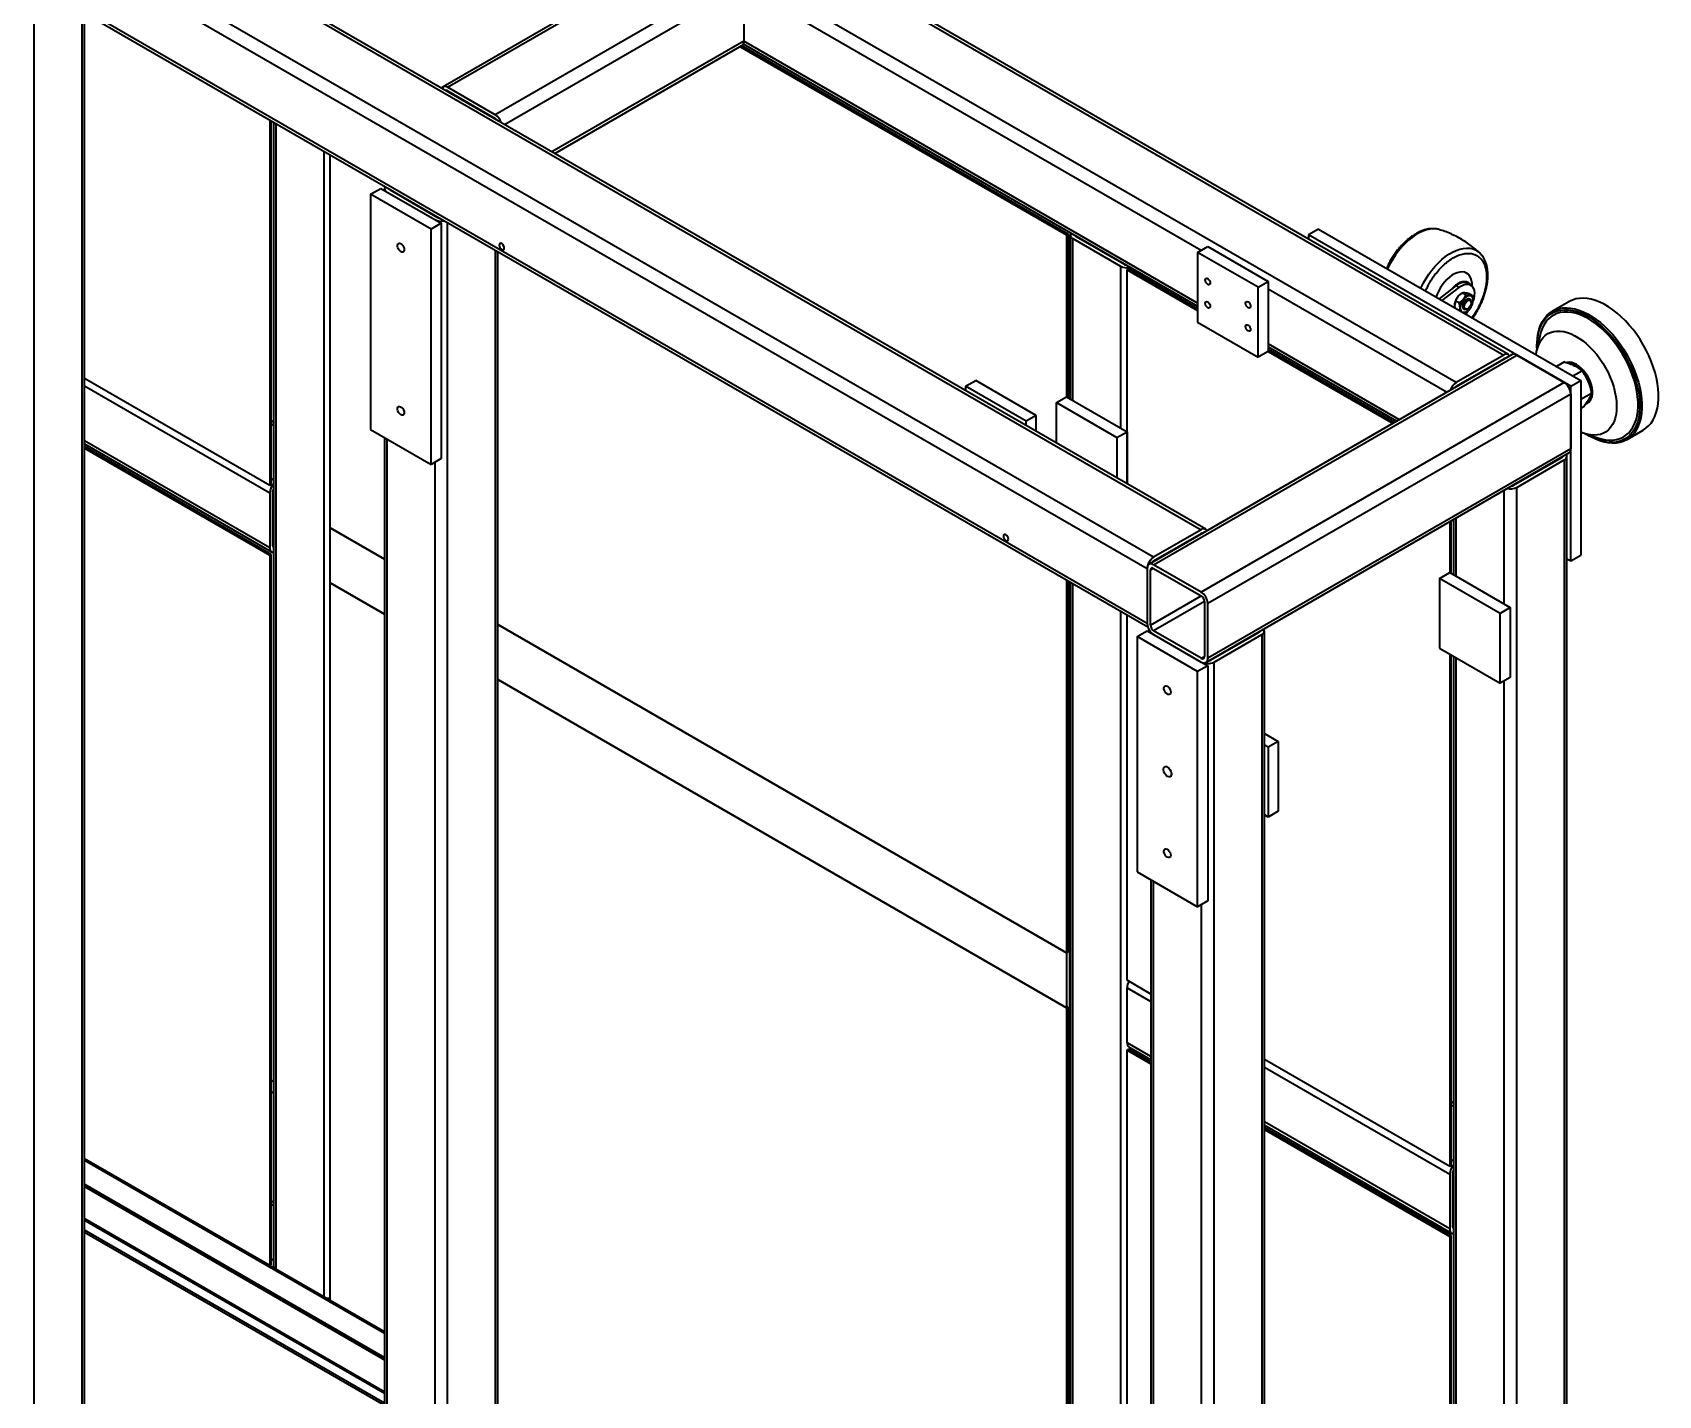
# Model space of a CAD drawing. Header units: millimetres. Extents: x 5960 to 13385, y 4099 to 9349.
# Drawn here: x 11660 to 12800, y 7253 to 8208 of the extents above; entities that cross this region are included whole.
import ezdxf

# ---------------------------------------------------------------- set-up
doc = ezdxf.new("R2010")
doc.units = ezdxf.units.MM

msp = doc.modelspace()

# ---------------------------------------------------------------- linework, layer by layer
at = {"color": 7, "linetype": 'Continuous', "lineweight": 35}
for p, q in [((11079.352, 8913.012), (12691.555, 7982.306)), ((12694.755, 7982.623), (11082.552, 8913.328)), ((12658.18, 7963.039), (11045.976, 8893.744)), ((10867.22, 8790.55), (12479.423, 7859.845)), ((12482.623, 7860.162), (10870.42, 8790.867)), ((12446.048, 7840.578), (10833.844, 8771.283)), ((10829.319, 8763.445), (12441.522, 7832.739)), ((12441.522, 7794.199), (10829.319, 8724.904)), ((10830.645, 8721.974), (12441.929, 7791.799)), ((12117.579, 8268.366), (11947.873, 8170.397)), ((11951.073, 8170.08), (12120.779, 8268.049)), ((12154.154, 8248.782), (11984.449, 8150.813)), ((12158.68, 8240.944), (12158.68, 8202.403)), ((11696.409, 7221.399), (11696.409, 8222.179)), ((12026.105, 8123.704), (12157.354, 8199.473)), ((12156.029, 8198.707), (12384.954, 8066.552)), ((12157.089, 8199.32), (12386.015, 8067.164)), ((12158.273, 8200.473), (12476.878, 8016.546)), ((11984.449, 8150.813), (11951.073, 8170.08)), ((11951.073, 8167.467), (11984.449, 8148.2)), ((11826.34, 8147.171), (11826.34, 7890.943)), ((11827.4, 7891.555), (11827.4, 8146.559)), ((11828.99, 8145.641), (11828.99, 7343.861)), ((11868.766, 7861.225), (11868.766, 8122.679)), ((11897.05, 8095.126), (11904.121, 8099.208)), ((11897.05, 8095.126), (11897.05, 7930.185)), ((11939.477, 8070.634), (11897.05, 8095.126)), ((11904.121, 8099.208), (11946.548, 8074.716)), ((11906.772, 8099.208), (11906.772, 8097.678)), ((11908.647, 8096.595), (11942.022, 8077.328)), ((11944.285, 8078.634), (11910.909, 8097.902)), ((11946.548, 8074.716), (11939.477, 8070.634)), ((11946.548, 8074.716), (11946.548, 7909.774)), ((11939.477, 7905.692), (11939.477, 8070.634)), ((12386.015, 8067.164), (12384.954, 8066.552)), ((12384.954, 8066.552), (12384.954, 7953.052)), ((12386.015, 8067.164), (12386.015, 7952.44)), ((12387.605, 8066.552), (12387.605, 7951.522)), ((12389.479, 8063.939), (12422.855, 8044.672)), ((12425.118, 8045.978), (12391.742, 8065.245)), ((12561.731, 8070.642), (12554.66, 8066.56)), ((12738.507, 7960.427), (12554.66, 8066.56)), ((12554.66, 8066.56), (12554.66, 8063.499)), ((12561.731, 8070.642), (12745.578, 7964.509)), ((11986.323, 7054.036), (11986.323, 8054.815)), ((12476.878, 8054.313), (12483.949, 8058.396)), ((12476.878, 8054.313), (12476.878, 8005.321)), ((12519.304, 8029.821), (12476.878, 8054.313)), ((12483.949, 8058.396), (12526.375, 8033.903)), ((12674.582, 8054.031), (12674.767, 8053.855)), ((12427.38, 8042.059), (12428.441, 8042.672)), ((12427.38, 8042.059), (12476.878, 8013.485)), ((12427.38, 7892.053), (12427.38, 8042.059)), ((12476.878, 8014.71), (12428.441, 8042.672)), ((12519.304, 8029.821), (12526.375, 8033.903)), ((12519.304, 7980.829), (12519.304, 8029.821)), ((12526.375, 8033.903), (12526.375, 7984.911)), ((12654.981, 8028.58), (12646.286, 8021.829)), ((12648.408, 8020.604), (12660.224, 8029.779)), ((12658.103, 8031.003), (12654.981, 8028.58)), ((12660.224, 8029.779), (12658.103, 8031.003)), ((12662.496, 8025.937), (12661.785, 8025.527)), ((12664.823, 8024.595), (12662.497, 8025.938)), ((12668.286, 8031.479), (12666.164, 8032.703)), ((12667.093, 8025.527), (12669.419, 8024.184)), ((12669.388, 8030.577), (12669.388, 8031.139)), ((12467.156, 8020.322), (12467.156, 8022.159)), ((12660.227, 8018.878), (12657.901, 8020.22)), ((12663.534, 8014.592), (12663.888, 8014.388)), ((12665.888, 8014.586), (12666.241, 8014.791)), ((12667.887, 8021.316), (12667.534, 8021.521)), ((12668.716, 8019.077), (12668.716, 8019.485)), ((12737.258, 8019.738), (12725.591, 8013.003)), ((12476.878, 8005.321), (12519.304, 7980.829)), ((12663.236, 8012.133), (12663.016, 8012.171)), ((12663.236, 8012.133), (12663.036, 8012.159)), ((12664.824, 8012.339), (12665.535, 8012.749)), ((12666.405, 8013.348), (12665, 8011.026)), ((12716.837, 7995.606), (12714.735, 7985.449)), ((12697.407, 7982.623), (12442.848, 7835.67)), ((12446.048, 7835.353), (12700.606, 7982.306)), ((12526.375, 7984.911), (12519.304, 7980.829)), ((12526.375, 7987.972), (12616.524, 7935.93)), ((12614.933, 7935.012), (12526.375, 7986.135)), ((12526.375, 7984.911), (12613.872, 7934.4)), ((12691.555, 7982.306), (12658.18, 7963.039)), ((12700.606, 7982.306), (12733.982, 7963.039)), ((12714.819, 7989.195), (12714.819, 7988.379)), ((12554.66, 7971.644), (12554.66, 7969.807)), ((12658.18, 7960.426), (12691.555, 7979.693)), ((12734.074, 7977.469), (12728.601, 7974.31)), ((12740.033, 7967.71), (12746.296, 7971.326)), ((11826.34, 7890.943), (11696.409, 7965.95)), ((12314.243, 7960.427), (12321.314, 7964.509)), ((12356.67, 7935.934), (12314.243, 7960.427)), ((12314.243, 7960.427), (12314.243, 7957.366)), ((12363.741, 7940.016), (12321.314, 7964.509)), ((12733.982, 7963.039), (12479.423, 7816.086)), ((12738.507, 7960.427), (12745.578, 7964.509)), ((12738.507, 7837.945), (12738.507, 7960.427)), ((12745.578, 7964.509), (12745.578, 7842.027)), ((12377.883, 7948.97), (12384.954, 7953.052)), ((12377.883, 7920.627), (12377.883, 7948.97)), ((12377.883, 7948.97), (12420.309, 7924.478)), ((12384.954, 7953.052), (12427.38, 7928.56)), ((12483.949, 7808.247), (12738.507, 7955.201)), ((12738.507, 7955.201), (12738.507, 7916.66)), ((12745.578, 7951.3), (12753.091, 7955.636)), ((12747.664, 7946.091), (12745.578, 7944.887)), ((12749.689, 7948.397), (12750.396, 7948.805)), ((11828.99, 7935.336), (11827.4, 7936.254)), ((12363.741, 7940.016), (12356.67, 7935.934)), ((12356.67, 7932.873), (12356.67, 7935.934)), ((12363.741, 7928.791), (12363.741, 7940.016)), ((11897.05, 7930.185), (11939.477, 7905.692)), ((11906.772, 7924.572), (11906.772, 7217.447)), ((12420.309, 7924.478), (12427.38, 7928.56)), ((12420.309, 7924.478), (12420.309, 7896.135)), ((12427.38, 7928.56), (12427.38, 7892.053)), ((12748.297, 7927.312), (12758.144, 7924.053)), ((12750.876, 7925.92), (12751.583, 7925.512)), ((12777.587, 7922.934), (12789.254, 7929.669)), ((11696.409, 7920.019), (11827.665, 7844.246)), ((11827.4, 7842.563), (11696.409, 7918.182)), ((11696.409, 7916.958), (11826.34, 7841.951)), ((12482.623, 7766.776), (12737.182, 7913.73)), ((12738.507, 7916.66), (12483.949, 7769.707)), ((11946.548, 7909.774), (11939.477, 7905.692)), ((12731.719, 7910.128), (12698.344, 7890.861)), ((12700.606, 7889.554), (12733.982, 7908.822)), ((12733.982, 7908.822), (12733.982, 6863.649)), ((12735.856, 6866.262), (12735.856, 7911.434)), ((11827.4, 7891.555), (11826.34, 7890.943)), ((12700.606, 6844.382), (12700.606, 7889.554)), ((11826.34, 7885.717), (11826.34, 7847.176)), ((11828.602, 7848.483), (11828.602, 7887.023)), ((12654.715, 7829.168), (12654.715, 7866.123)), ((12656.305, 7867.041), (12656.305, 7828.25)), ((11868.766, 7822.684), (11868.766, 7861.225)), ((11906.772, 7839.284), (11868.766, 7861.225)), ((12479.423, 7859.845), (12446.048, 7840.578)), ((12446.048, 7837.965), (12479.423, 7857.232)), ((12653.654, 7865.511), (12653.654, 7829.78)), ((11826.34, 7841.951), (11827.4, 7842.563)), ((11826.34, 7841.951), (11826.34, 7343.861)), ((11827.4, 7344.473), (11827.4, 7842.563)), ((12441.522, 7832.739), (12441.522, 7794.199)), ((12479.423, 7816.086), (12446.048, 7835.353)), ((12446.048, 7832.74), (12479.423, 7813.473)), ((12735.856, 7839.476), (12738.507, 7837.945)), ((12738.507, 7837.945), (12745.578, 7842.027)), ((11868.766, 7319.368), (11868.766, 7822.684)), ((11868.766, 7822.684), (11906.772, 7800.744)), ((12384.954, 7824.69), (12384.954, 7563.236)), ((12386.015, 7824.078), (12386.015, 7563.848)), ((12387.605, 7823.16), (12387.605, 7231.333)), ((12443.785, 7792.892), (12443.785, 7831.433)), ((12646.583, 7825.698), (12653.654, 7829.78)), ((12646.583, 7825.698), (12646.583, 7776.706)), ((12689.01, 7801.206), (12646.583, 7825.698)), ((12653.654, 7829.78), (12696.081, 7805.288)), ((12481.686, 7809.553), (12481.686, 7771.013)), ((12427.38, 7543.97), (12427.38, 7800.198)), ((12483.949, 7769.707), (12483.949, 7808.247)), ((12696.081, 7805.288), (12689.01, 7801.206)), ((12689.01, 7752.213), (12689.01, 7801.206)), ((12696.081, 7805.288), (12696.081, 7756.295)), ((12384.954, 7563.236), (11986.323, 7793.361)), ((12434.451, 7784.891), (12441.522, 7788.973)), ((12441.522, 7788.973), (12483.949, 7764.481)), ((12444.173, 7787.912), (12444.173, 7787.443)), ((12479.423, 7769.706), (12446.048, 7788.973)), ((12446.048, 7786.36), (12479.423, 7767.093)), ((12519.587, 7787.667), (12486.212, 7768.399)), ((12488.474, 7767.093), (12521.85, 7786.36)), ((12521.85, 7786.36), (12521.85, 6741.188)), ((12523.724, 6743.801), (12523.724, 7788.973)), ((12476.878, 7760.399), (12434.451, 7784.891)), ((12434.451, 7784.891), (12434.451, 7619.95)), ((12646.583, 7776.706), (12689.01, 7752.213)), ((12483.949, 7764.481), (12476.878, 7760.399)), ((12483.949, 7764.481), (12483.949, 7599.539)), ((12488.474, 6721.921), (12488.474, 7767.093)), ((12653.654, 7772.623), (12653.654, 7413.344)), ((12654.715, 7413.957), (12654.715, 7772.011)), ((12656.305, 7771.093), (12656.305, 6995.378)), ((11986.323, 7754.82), (12384.954, 7524.695)), ((12476.878, 7595.457), (12476.878, 7760.399)), ((12696.081, 7756.295), (12689.01, 7752.213)), ((12523.724, 7717.013), (12533.446, 7711.401)), ((12526.375, 7707.319), (12523.724, 7708.849)), ((12533.446, 7711.401), (12526.375, 7707.319)), ((12526.375, 7707.319), (12526.375, 7658.326)), ((12533.446, 7711.401), (12533.446, 7662.408)), ((12533.446, 7662.408), (12526.375, 7658.326)), ((12526.375, 7658.326), (12523.724, 7659.857)), ((12434.451, 7619.95), (12476.878, 7595.457)), ((12387.605, 7612.855), (12386.015, 7613.773)), ((12444.173, 7614.337), (12444.173, 6907.212)), ((12483.949, 7599.539), (12476.878, 7595.457)), ((12386.015, 7563.848), (12384.954, 7563.236)), ((12384.954, 7563.236), (12384.954, 7524.695)), ((12387.217, 7526.001), (12387.217, 7564.542)), ((12444.173, 7534.275), (12427.38, 7543.97)), ((12427.38, 7500.203), (12427.38, 7538.744)), ((12386.015, 7525.307), (12384.954, 7524.695)), ((12384.954, 7524.695), (12384.954, 7232.863)), ((12386.015, 7525.307), (12386.015, 7232.251)), ((12386.015, 7521.918), (12386.28, 7521.765)), ((12427.38, 7494.977), (12428.441, 7495.589)), ((12427.38, 6996.887), (12427.38, 7494.977)), ((12427.38, 7494.977), (12444.173, 7485.283)), ((12444.173, 7486.507), (12428.441, 7495.589)), ((12428.706, 7497.273), (12444.173, 7488.344)), ((12653.654, 7413.344), (12523.724, 7488.351)), ((11827.4, 7473.886), (11828.99, 7472.967)), ((11828.99, 7464.803), (11827.4, 7465.721)), ((12656.305, 7457.737), (12654.715, 7458.655)), ((12523.724, 7442.42), (12654.98, 7366.647)), ((12654.715, 7364.964), (12523.724, 7440.583)), ((12523.724, 7439.359), (12653.654, 7364.352)), ((11906.772, 7297.428), (11696.409, 7418.868)), ((11826.34, 7343.861), (11696.409, 7418.868)), ((11906.772, 7296.203), (11696.409, 7417.643)), ((12654.715, 7413.957), (12653.654, 7413.344)), ((12653.654, 7408.118), (12653.654, 7369.578)), ((12655.917, 7370.884), (12655.917, 7409.425)), ((11828.99, 7388.254), (11827.4, 7389.172)), ((11696.409, 7376.82), (11906.772, 7255.38)), ((11906.772, 7254.155), (11696.409, 7375.595)), ((12653.654, 7364.352), (12654.715, 7364.964)), ((12653.654, 7364.352), (12653.654, 6996.908)), ((12654.715, 6996.296), (12654.715, 7364.964)), ((11826.34, 7343.861), (11827.4, 7344.473)), ((11864.24, 7321.981), (11830.865, 7341.248)), ((11906.772, 7297.428), (11868.766, 7319.368))]:
    msp.add_line(p, q, dxfattribs=at)
at = {"color": 8, "linetype": 'Continuous', "lineweight": 35}
for p, q in [((11661.159, 7199.52), (11661.159, 8242.528)), ((11990.849, 8144.057), (12158.68, 8240.944)), ((12158.68, 8240.944), (12479.423, 8055.783)), ((11694.535, 8223.261), (11694.535, 7218.787)), ((12158.68, 8202.403), (12024.23, 8124.787)), ((12476.878, 8018.711), (12158.68, 8202.403)), ((11951.074, 8167.467), (11950.685, 8167.243)), ((11830.865, 7341.248), (11830.865, 8144.559)), ((11984.066, 8147.973), (11984.454, 8148.197)), ((11864.24, 8125.292), (11864.24, 7321.981)), ((11910.909, 8098.35), (11910.909, 8097.902)), ((11944.285, 8078.634), (11944.285, 8079.083)), ((11951.073, 7032.156), (11951.073, 8075.164)), ((12389.479, 7950.44), (12389.479, 8063.939)), ((12391.742, 8065.694), (12391.742, 8065.245)), ((11984.449, 8055.897), (11984.449, 7051.423)), ((12422.855, 8044.672), (12422.855, 7931.173)), ((12425.118, 8045.978), (12425.118, 8046.427)), ((12431.906, 8040.672), (12431.906, 8042.508)), ((12526.375, 8028.677), (12651.779, 7956.283)), ((12465.281, 8023.241), (12465.281, 8021.404)), ((12618.399, 7937.013), (12526.375, 7990.137)), ((12691.943, 7979.469), (12691.555, 7979.693)), ((11696.409, 7960.724), (11826.34, 7885.717)), ((12658.174, 7960.423), (12658.562, 7960.199)), ((11827.4, 7934.09), (11828.99, 7933.172)), ((11908.647, 7216.364), (11908.647, 7923.49)), ((11826.34, 7847.176), (11696.409, 7922.183)), ((11942.022, 7907.162), (11942.022, 7197.097)), ((12731.719, 7910.128), (12731.719, 7910.576)), ((11828.99, 7894.638), (11827.4, 7895.556)), ((12698.344, 7891.309), (12698.344, 7890.861)), ((11828.99, 7886.793), (11828.602, 7887.017)), ((12691.555, 7887.39), (12691.555, 7807.9)), ((12658.18, 7827.168), (12658.18, 7868.123)), ((11868.766, 7861.225), (11906.772, 7839.284)), ((12479.811, 7857.008), (12479.423, 7857.232)), ((11828.602, 7848.482), (11828.99, 7848.258)), ((12446.048, 7832.74), (12443.785, 7831.433)), ((12446.042, 7837.962), (12446.43, 7837.738)), ((11906.772, 7800.744), (11868.766, 7822.684)), ((12389.479, 7230.251), (12389.479, 7822.078)), ((12443.785, 7792.892), (12479.429, 7813.469)), ((12481.686, 7809.547), (12446.048, 7788.973)), ((12422.855, 7802.81), (12422.855, 7210.984)), ((11986.323, 7793.361), (12384.954, 7563.236)), ((12519.587, 7787.667), (12519.587, 7788.115)), ((12479.423, 7769.706), (12481.686, 7771.012)), ((12486.212, 7768.848), (12486.212, 7768.399)), ((12658.18, 6994.296), (12658.18, 7770.011)), ((12384.954, 7524.695), (11986.323, 7754.82)), ((12691.555, 7753.683), (12691.555, 6975.029)), ((12386.015, 7611.609), (12387.605, 7610.691)), ((12446.048, 6906.129), (12446.048, 7613.255)), ((12479.423, 7596.927), (12479.423, 6886.862)), ((12387.605, 7572.156), (12386.015, 7573.074)), ((12387.605, 7564.311), (12387.217, 7564.535)), ((12427.38, 7538.744), (12444.173, 7529.049)), ((12387.217, 7526.001), (12387.605, 7525.777)), ((12444.173, 7490.508), (12427.38, 7500.203)), ((12431.906, 7493.589), (12431.906, 7495.426)), ((12523.724, 7483.125), (12653.654, 7408.118)), ((12654.715, 7456.491), (12656.305, 7455.573)), ((12653.654, 7369.578), (12523.724, 7444.585)), ((12656.305, 7417.039), (12654.715, 7417.957)), ((11696.409, 7400.904), (11906.772, 7279.464)), ((11696.409, 7399.271), (11906.772, 7277.831)), ((12656.305, 7409.194), (12655.917, 7409.418)), ((11827.4, 7387.008), (11828.99, 7386.09)), ((11696.409, 7369.059), (11906.772, 7247.619)), ((11696.409, 7367.426), (11906.772, 7245.986)), ((12655.917, 7370.883), (12656.305, 7370.659)), ((11828.99, 7347.555), (11827.4, 7348.473))]:
    msp.add_line(p, q, dxfattribs=at)
at = {"color": 7, "linetype": 'Continuous', "lineweight": 35, "flags": 128}
for points in [[(11920.668, 8056.179), (11920.537, 8055.353), (11920.161, 8054.767), (11919.578, 8054.484), (11918.854, 8054.535), (11918.065, 8054.915), (11917.298, 8055.582), (11916.635, 8056.464), (11916.149, 8057.466), (11915.892, 8058.479), (11915.892, 8059.393), (11916.149, 8060.109), (11916.635, 8060.55), (11917.298, 8060.667), (11918.065, 8060.448), (11918.854, 8059.918), (11919.578, 8059.132), (11920.161, 8058.177), (11920.537, 8057.156), (11920.668, 8056.179)], [(11990.742, 8057.368), (11990.607, 8058.227), (11990.224, 8059.111), (11989.651, 8059.884), (11988.974, 8060.43), (11988.298, 8060.665), (11987.724, 8060.554), (11987.341, 8060.113), (11987.206, 8059.409), (11987.341, 8058.551), (11987.724, 8057.667), (11988.298, 8056.893), (11988.974, 8056.348), (11989.651, 8056.112), (11990.224, 8056.224), (11990.607, 8056.665), (11990.742, 8057.368)], [(12646.485, 8070.251), (12646.361, 8070.289), (12646.306, 8070.305)], [(12669.388, 8031.139), (12669.315, 8032.698), (12668.994, 8034.616), (12668.422, 8036.317), (12667.611, 8037.769), (12666.577, 8038.943), (12665.339, 8039.816), (12663.922, 8040.37), (12662.354, 8040.597), (12660.664, 8040.49), (12658.886, 8040.052), (12657.054, 8039.292), (12655.204, 8038.224), (12653.373, 8036.87), (12651.595, 8035.255), (12649.905, 8033.41), (12648.336, 8031.373), (12646.919, 8029.182), (12645.682, 8026.88), (12644.647, 8024.512), (12644.131, 8023.073)], [(12485.717, 8032.88), (12485.582, 8032.177), (12485.199, 8031.736), (12484.625, 8031.624), (12483.949, 8031.859), (12483.272, 8032.405), (12482.699, 8033.179), (12482.316, 8034.062), (12482.181, 8034.921), (12482.316, 8035.625), (12482.699, 8036.066), (12483.272, 8036.177), (12483.949, 8035.942), (12484.625, 8035.396), (12485.199, 8034.622), (12485.582, 8033.739), (12485.717, 8032.88)], [(12654.981, 8028.58), (12656.411, 8030.146), (12657.924, 8031.486), (12659.483, 8032.565), (12661.047, 8033.356), (12662.575, 8033.837), (12664.027, 8033.997), (12665.366, 8033.83), (12666.557, 8033.342), (12667.569, 8032.546), (12668.376, 8031.461), (12668.406, 8031.406)], [(12666.164, 8032.703), (12665.469, 8033.027), (12664.173, 8033.298), (12662.745, 8033.224), (12661.228, 8032.807), (12659.665, 8032.06), (12658.103, 8031.003)], [(12660.224, 8029.779), (12661.787, 8030.835), (12663.349, 8031.583), (12664.867, 8031.999), (12666.294, 8032.073), (12667.591, 8031.802), (12668.718, 8031.193), (12669.643, 8030.265), (12670.34, 8029.045), (12670.788, 8027.567), (12670.974, 8025.876), (12670.892, 8024.02), (12670.545, 8022.053), (12670.129, 8020.578)], [(12485.717, 8016.549), (12485.582, 8015.846), (12485.199, 8015.405), (12484.625, 8015.293), (12483.949, 8015.528), (12483.272, 8016.074), (12482.699, 8016.848), (12482.316, 8017.731), (12482.181, 8018.59), (12482.316, 8019.294), (12482.699, 8019.735), (12483.272, 8019.846), (12483.949, 8019.611), (12484.625, 8019.065), (12485.199, 8018.292), (12485.582, 8017.408), (12485.717, 8016.549)], [(12514.001, 8016.552), (12513.866, 8015.848), (12513.483, 8015.407), (12512.91, 8015.296), (12512.233, 8015.531), (12511.557, 8016.077), (12510.983, 8016.851), (12510.6, 8017.734), (12510.465, 8018.593), (12510.6, 8019.296), (12510.983, 8019.738), (12511.557, 8019.849), (12512.233, 8019.614), (12512.91, 8019.068), (12513.483, 8018.294), (12513.866, 8017.411), (12514.001, 8016.552)], [(12665.534, 8021.323), (12664.7, 8020.696), (12663.941, 8019.835), (12663.323, 8018.816), (12662.901, 8017.73), (12662.713, 8016.672), (12662.776, 8015.738), (12663.084, 8015.009), (12663.534, 8014.592)], [(12665.888, 8014.586), (12665.466, 8014.379), (12664.66, 8014.201), (12663.964, 8014.347), (12663.438, 8014.805), (12663.13, 8015.534), (12663.067, 8016.468), (12663.254, 8017.526), (12663.676, 8018.612), (12664.294, 8019.631), (12665.054, 8020.492), (12665.887, 8021.118), (12665.887, 8021.118)], [(12666.241, 8014.79), (12665.437, 8014.481), (12664.721, 8014.515), (12664.169, 8014.889), (12663.842, 8015.562), (12663.775, 8016.46), (12663.975, 8017.488), (12664.42, 8018.533), (12665.063, 8019.482), (12665.834, 8020.232), (12666.648, 8020.702), (12667.419, 8020.842), (12668.062, 8020.635), (12668.507, 8020.105), (12668.707, 8019.308), (12668.64, 8018.332), (12668.313, 8017.281), (12667.761, 8016.27), (12667.045, 8015.409), (12666.241, 8014.79)], [(12665.887, 8021.118), (12666.721, 8021.455), (12667.481, 8021.471), (12668.099, 8021.165), (12668.52, 8020.566), (12668.708, 8019.725), (12668.716, 8019.485)], [(12714.819, 7989.195), (12714.858, 7991.112), (12715.122, 7994.456), (12715.635, 7997.619), (12716.394, 8000.579), (12717.393, 8003.316), (12718.626, 8005.812), (12720.084, 8008.049), (12721.757, 8010.013), (12723.634, 8011.689), (12725.702, 8013.067), (12727.947, 8014.136), (12730.353, 8014.891), (12732.905, 8015.324), (12735.584, 8015.435), (12738.372, 8015.221), (12741.251, 8014.684), (12744.2, 8013.828), (12747.2, 8012.659), (12750.229, 8011.184), (12753.268, 8009.415), (12756.296, 8007.362), (12759.291, 8005.04), (12762.234, 8002.465), (12765.104, 7999.654), (12767.882, 7996.627), (12770.548, 7993.404), (12773.085, 7990.007), (12775.475, 7986.46), (12777.702, 7982.786), (12779.75, 7979.012), (12781.606, 7975.161), (12783.258, 7971.262), (12784.692, 7967.34), (12785.901, 7963.422), (12786.875, 7959.536), (12787.608, 7955.707), (12788.095, 7951.962), (12788.333, 7948.326), (12788.32, 7944.824), (12788.056, 7941.481), (12787.543, 7938.318), (12786.784, 7935.358), (12785.784, 7932.621), (12784.551, 7930.125), (12783.093, 7927.888), (12781.42, 7925.924), (12779.543, 7924.248), (12777.475, 7922.87), (12775.23, 7921.8), (12772.824, 7921.046), (12770.273, 7920.612), (12767.594, 7920.502), (12764.805, 7920.716), (12761.927, 7921.253), (12758.978, 7922.109), (12755.978, 7923.278), (12752.948, 7924.753), (12751.583, 7925.512)], [(12714.871, 7986.107), (12714.819, 7988.308), (12714.941, 7991.722), (12715.314, 7994.968), (12715.937, 7998.021), (12716.805, 8000.86), (12717.912, 8003.466), (12719.25, 8005.82), (12720.81, 8007.906), (12722.582, 8009.709), (12724.551, 8011.216), (12726.706, 8012.416), (12729.029, 8013.303), (12731.507, 8013.868), (12734.12, 8014.108), (12736.85, 8014.022), (12739.679, 8013.611), (12742.587, 8012.876), (12745.553, 8011.823), (12748.556, 8010.46), (12751.575, 8008.796), (12754.59, 8006.842), (12757.579, 8004.613), (12760.52, 8002.124), (12763.394, 7999.393), (12766.181, 7996.439), (12768.86, 7993.282), (12771.412, 7989.944), (12773.821, 7986.449), (12776.069, 7982.822), (12778.141, 7979.088), (12780.021, 7975.273), (12781.696, 7971.404), (12783.156, 7967.508), (12784.389, 7963.613), (12785.387, 7959.745), (12786.143, 7955.932), (12786.652, 7952.2), (12786.91, 7948.576), (12786.915, 7945.086), (12786.667, 7941.753), (12786.169, 7938.601), (12785.423, 7935.652), (12784.434, 7932.927), (12783.21, 7930.445), (12783.21, 7930.445)], [(12789.254, 7929.669), (12791.21, 7930.983), (12793.087, 7932.659), (12794.761, 7934.623), (12796.219, 7936.86), (12797.452, 7939.356), (12798.451, 7942.094), (12799.21, 7945.054), (12799.723, 7948.216), (12799.987, 7951.56), (12800, 7955.061), (12799.763, 7958.697), (12799.276, 7962.442), (12798.542, 7966.271), (12797.568, 7970.158), (12796.36, 7974.075), (12794.925, 7977.997), (12793.274, 7981.897), (12791.418, 7985.747), (12789.369, 7989.522), (12787.142, 7993.195), (12784.752, 7996.743), (12782.215, 8000.139), (12779.549, 8003.362), (12776.771, 8006.389), (12773.901, 8009.2), (12770.958, 8011.775), (12767.963, 8014.097), (12764.936, 8016.15), (12761.897, 8017.92), (12758.867, 8019.394), (12755.867, 8020.563), (12752.918, 8021.419), (12750.039, 8021.956), (12747.251, 8022.17), (12744.572, 8022.06), (12742.021, 8021.626), (12739.614, 8020.872), (12737.37, 8019.802), (12737.258, 8019.738)], [(12514.001, 8000.221), (12513.866, 7999.518), (12513.483, 7999.077), (12512.91, 7998.965), (12512.233, 7999.2), (12511.557, 7999.746), (12510.983, 8000.52), (12510.6, 8001.403), (12510.465, 8002.262), (12510.6, 8002.966), (12510.983, 8003.407), (12511.557, 8003.518), (12512.233, 8003.283), (12512.91, 8002.737), (12513.483, 8001.963), (12513.866, 8001.08), (12514.001, 8000.221)], [(12782.089, 7931.732), (12783.285, 7934.162), (12784.247, 7936.833), (12784.969, 7939.725), (12785.445, 7942.818), (12785.672, 7946.088), (12785.649, 7949.514), (12785.375, 7953.07), (12784.852, 7956.73), (12784.085, 7960.468), (12783.079, 7964.257), (12781.84, 7968.07), (12780.379, 7971.879), (12778.705, 7975.657), (12776.83, 7979.377), (12774.769, 7983.012), (12772.535, 7986.535), (12770.146, 7989.922), (12767.617, 7993.147), (12764.968, 7996.189), (12762.218, 7999.023), (12759.386, 8001.632), (12756.493, 8003.994), (12753.559, 8006.095), (12750.606, 8007.917), (12747.654, 8009.449), (12744.727, 8010.679), (12741.843, 8011.598), (12739.025, 8012.2), (12736.292, 8012.481), (12733.664, 8012.437), (12731.16, 8012.071), (12728.798, 8011.384), (12726.596, 8010.38), (12724.568, 8009.069), (12722.73, 8007.458), (12721.095, 8005.56), (12719.674, 8003.388), (12718.479, 8000.958), (12717.516, 7998.288), (12716.837, 7995.606)], [(12714.293, 7982.569), (12714.354, 7983.111), (12714.823, 7985.854), (12715.534, 7988.394), (12716.481, 7990.707), (12717.656, 7992.773), (12719.048, 7994.575), (12720.646, 7996.097), (12722.434, 7997.325), (12724.398, 7998.248), (12726.521, 7998.858), (12728.782, 7999.15), (12731.164, 7999.122), (12733.644, 7998.773), (12736.201, 7998.107), (12738.812, 7997.129), (12741.455, 7995.849), (12744.107, 7994.276), (12746.743, 7992.426), (12749.341, 7990.315), (12751.878, 7987.96), (12754.331, 7985.383), (12756.68, 7982.606), (12758.904, 7979.655), (12760.982, 7976.553), (12762.897, 7973.33), (12764.631, 7970.013), (12766.171, 7966.631), (12767.501, 7963.215), (12768.611, 7959.793), (12769.49, 7956.397), (12770.131, 7953.056), (12770.529, 7949.799), (12770.679, 7946.655), (12770.581, 7943.652), (12770.235, 7940.816), (12769.645, 7938.172), (12768.815, 7935.744), (12767.752, 7933.551), (12767.752, 7933.551)], [(12750.396, 7948.805), (12751.169, 7949.347), (12752.136, 7950.391), (12752.885, 7951.709), (12753.4, 7953.272), (12753.669, 7955.044), (12753.687, 7956.987), (12753.452, 7959.056), (12752.97, 7961.206), (12752.252, 7963.388), (12751.314, 7965.554), (12750.176, 7967.656), (12748.865, 7969.646), (12747.41, 7971.48), (12745.842, 7973.117), (12744.197, 7974.52), (12742.512, 7975.659), (12740.825, 7976.507), (12739.173, 7977.046), (12737.592, 7977.263), (12736.119, 7977.155), (12735.693, 7977.056)], [(12736.393, 7976.856), (12736.885, 7976.855), (12738.466, 7976.638), (12740.118, 7976.099), (12741.805, 7975.25), (12743.49, 7974.112), (12745.135, 7972.708), (12745.872, 7971.978)], [(11920.668, 7941.863), (11920.537, 7941.037), (11920.161, 7940.451), (11919.578, 7940.168), (11918.854, 7940.219), (11918.065, 7940.599), (11917.298, 7941.266), (11916.635, 7942.149), (11916.149, 7943.151), (11915.892, 7944.163), (11915.892, 7945.077), (11916.149, 7945.793), (11916.635, 7946.234), (11917.298, 7946.351), (11918.065, 7946.133), (11918.854, 7945.602), (11919.578, 7944.816), (11920.161, 7943.861), (11920.537, 7942.84), (11920.668, 7941.863)], [(12752.982, 7954.936), (12752.962, 7954.636), (12752.693, 7952.864), (12752.178, 7951.301), (12751.429, 7949.983), (12750.462, 7948.939), (12749.299, 7948.193), (12749.279, 7948.183)], [(12767.752, 7933.551), (12766.467, 7931.615), (12764.971, 7929.951), (12763.276, 7928.575), (12761.397, 7927.499), (12759.352, 7926.731), (12757.158, 7926.279), (12754.833, 7926.147), (12752.4, 7926.336), (12749.879, 7926.844), (12747.291, 7927.667), (12745.578, 7928.371)], [(12783.21, 7930.445), (12781.76, 7928.223), (12780.093, 7926.277), (12778.221, 7924.621), (12776.157, 7923.265), (12773.916, 7922.221), (12771.513, 7921.495), (12768.966, 7921.091), (12766.292, 7921.014), (12763.51, 7921.263), (12760.639, 7921.837), (12757.699, 7922.732), (12754.712, 7923.941), (12751.698, 7925.456), (12748.935, 7927.101)], [(12758.144, 7924.053), (12759.92, 7923.522), (12762.739, 7922.92), (12765.472, 7922.64), (12768.099, 7922.683), (12770.603, 7923.049), (12772.965, 7923.737), (12775.168, 7924.74), (12777.195, 7926.051), (12779.033, 7927.662), (12780.668, 7929.56), (12782.089, 7931.732)], [(12344.295, 7853.266), (12344.161, 7854.125), (12343.777, 7855.009), (12343.204, 7855.782), (12342.527, 7856.328), (12341.851, 7856.563), (12341.277, 7856.452), (12340.894, 7856.011), (12340.76, 7855.307), (12340.894, 7854.448), (12341.277, 7853.565), (12341.851, 7852.791), (12342.527, 7852.246), (12343.204, 7852.01), (12343.777, 7852.122), (12344.161, 7852.563), (12344.295, 7853.266)], [(12458.069, 7745.944), (12457.938, 7745.118), (12457.562, 7744.532), (12456.98, 7744.249), (12456.255, 7744.3), (12455.466, 7744.68), (12454.699, 7745.347), (12454.036, 7746.229), (12453.55, 7747.231), (12453.293, 7748.244), (12453.293, 7749.158), (12453.55, 7749.874), (12454.036, 7750.314), (12454.699, 7750.432), (12455.466, 7750.213), (12456.255, 7749.683), (12456.98, 7748.897), (12457.562, 7747.942), (12457.938, 7746.921), (12458.069, 7745.944)], [(12458.493, 7688.541), (12458.367, 7687.651), (12458.002, 7686.985), (12457.428, 7686.602), (12456.698, 7686.537), (12455.876, 7686.795), (12455.035, 7687.353), (12454.25, 7688.162), (12453.591, 7689.149), (12453.116, 7690.228), (12452.868, 7691.302), (12452.868, 7692.275), (12453.116, 7693.062), (12453.591, 7693.593), (12454.25, 7693.819), (12455.035, 7693.722), (12455.876, 7693.309), (12456.698, 7692.618), (12457.428, 7691.71), (12458.002, 7690.665), (12458.367, 7689.577), (12458.493, 7688.541)], [(12458.069, 7631.628), (12457.938, 7630.802), (12457.562, 7630.216), (12456.98, 7629.933), (12456.255, 7629.984), (12455.466, 7630.364), (12454.699, 7631.031), (12454.036, 7631.914), (12453.55, 7632.916), (12453.293, 7633.928), (12453.293, 7634.842), (12453.55, 7635.558), (12454.036, 7635.999), (12454.699, 7636.116), (12455.466, 7635.898), (12456.255, 7635.367), (12456.98, 7634.581), (12457.562, 7633.626), (12457.938, 7632.605), (12458.069, 7631.628)]]:
    msp.add_lwpolyline(points, dxfattribs=at)
at = {"color": 8, "linetype": 'Continuous', "lineweight": 35, "flags": 128}
for points in [[(12646.306, 8070.305), (12644.265, 8070.729), (12642.037, 8070.844), (12639.699, 8070.632), (12637.275, 8070.096), (12634.789, 8069.241), (12632.264, 8068.076), (12629.728, 8066.611), (12627.203, 8064.862), (12624.717, 8062.847), (12622.293, 8060.584), (12619.955, 8058.096), (12617.727, 8055.409), (12615.631, 8052.549), (12613.688, 8049.544), (12611.916, 8046.424), (12610.334, 8043.221), (12610.106, 8042.715)], [(12633.502, 8029.209), (12633.731, 8029.714), (12635.313, 8032.918), (12637.084, 8036.037), (12639.028, 8039.042), (12641.124, 8041.902), (12643.352, 8044.59), (12645.689, 8047.077), (12648.113, 8049.34), (12650.6, 8051.356), (12653.124, 8053.105), (12655.661, 8054.569), (12658.185, 8055.735), (12660.672, 8056.59), (12663.096, 8057.126), (12665.434, 8057.337), (12667.662, 8057.223), (12669.758, 8056.782), (12671.701, 8056.021), (12673.472, 8054.947), (12674.582, 8054.031)]]:
    msp.add_lwpolyline(points, dxfattribs=at)
at = {"color": 7, "linetype": 'Continuous', "lineweight": 35}
for centre, radius, start, end in [((12155.635, 8202.015), 3.069, 304.056351, 7.25583), ((11949.309, 8167.956), 2.761, 50.291487, 148.544151), ((11950.081, 8166.005), 1.767, 55.838544, 98.946907), ((11979.104, 8142.486), 9.895, 16.970983, 57.303846), ((11982.128, 8144.437), 4.421, 35.758867, 58.339246), ((11909.604, 8099.185), 2.76, 151.450922, 249.719467), ((11911.679, 8099.492), 1.767, 201.035713, 244.17051), ((11946.561, 8086.123), 9.897, 242.700889, 283.03031), ((11946.384, 8082.527), 4.422, 241.666532, 264.254677), ((11993.554, 8061.033), 4.122, 195.046964, 224.94766), ((12390.436, 8066.528), 2.76, 151.450922, 249.719467), ((12392.512, 8066.836), 1.767, 201.035713, 244.17051), ((12427.394, 8053.466), 9.897, 242.700889, 283.03031), ((12427.216, 8049.871), 4.422, 241.666532, 264.254677), ((12666.158, 8018.283), 8.461, 121.112699, 142.020918), ((12667.156, 8017.107), 9.977, 140.227928, 177.360713), ((12664.731, 8015.202), 3.799, 176.963335, 216.459653), ((12670.904, 8014.944), 9.977, 140.227928, 177.360713), ((12668.187, 8018.057), 5.933, 93.429538, 146.565085), ((12662.881, 8018.056), 5.933, 273.429538, 326.565085), ((12666.7, 8019.746), 1.961, 64.824192, 126.486266), ((12667.309, 8021.169), 2.858, 350.748121, 79.453222), ((12660.164, 8021.169), 9.977, 320.227928, 357.360713), ((12693.319, 7980.182), 2.761, 31.455849, 129.708513), ((12692.548, 7978.231), 1.767, 81.053093, 124.161456), ((12698.732, 7979.689), 3.219, 54.382423, 114.307119), ((12728.243, 7954.478), 24.816, 4.210219, 41.227345), ((12663.525, 7954.712), 9.895, 122.696154, 163.029017), ((12660.5, 7956.663), 4.421, 121.660754, 144.241133), ((12728.682, 7954.754), 9.836, 2.605478, 57.394522), ((12733.025, 7911.411), 2.76, 290.280533, 28.549078), ((12735.463, 7916.272), 3.069, 304.056351, 7.25583), ((12730.949, 7911.718), 1.767, 295.82949, 338.964287), ((11836.224, 7885.251), 9.895, 136.969931, 177.302782), ((11833.022, 7886.895), 4.422, 155.75273, 178.336944), ((12696.067, 7898.349), 9.897, 256.96969, 297.299111), ((12696.245, 7894.753), 4.422, 275.745323, 298.333468), ((12347.108, 7856.931), 4.122, 195.046964, 224.94766), ((12481.187, 7857.721), 2.761, 31.455849, 129.708513), ((12480.416, 7855.77), 1.767, 81.053093, 124.161456), ((11829.061, 7846.71), 2.761, 170.286256, 268.5353), ((11830.365, 7848.354), 1.767, 175.835172, 218.950347), ((12444.281, 7833.187), 2.795, 50.796715, 189.214037), ((12451.348, 7832.292), 9.836, 122.605478, 177.394522), ((12445.165, 7831.657), 1.397, 50.796715, 189.214037), ((12448.368, 7834.202), 4.421, 121.660754, 144.241133), ((12474.123, 7807.8), 9.836, 2.605478, 57.394522), ((12476.773, 7809.33), 4.918, 2.605478, 57.394522), ((12451.348, 7794.646), 9.836, 182.605478, 237.394522), ((12448.698, 7793.116), 4.918, 182.605478, 237.394522), ((12518.817, 7789.257), 1.767, 295.82949, 338.964287), ((12520.893, 7788.95), 2.76, 290.280533, 28.549078), ((12480.307, 7770.789), 1.397, 230.796715, 9.214037), ((12481.19, 7769.259), 2.795, 230.796715, 9.214037), ((12483.949, 7775.827), 9.837, 242.609672, 297.390328), ((12484.113, 7772.292), 4.422, 275.745323, 298.333468), ((12394.838, 7562.77), 9.895, 136.969931, 177.302782), ((12391.637, 7564.414), 4.422, 155.75273, 178.336944), ((12436.852, 7538.356), 9.48, 149.241209, 177.657331), ((12387.675, 7524.229), 2.761, 170.286256, 268.5353), ((12388.979, 7525.873), 1.767, 175.835172, 218.950347), ((12430.516, 7499.857), 3.155, 173.701152, 234.986667), ((12663.539, 7407.653), 9.895, 136.969931, 177.302782), ((12660.337, 7409.296), 4.422, 155.75273, 178.336944), ((12656.376, 7369.112), 2.761, 170.286256, 268.5353), ((12657.68, 7370.756), 1.767, 175.835172, 218.950347), ((11832.193, 7344.18), 3.219, 185.694799, 245.625342), ((11868.582, 7330.131), 9.235, 241.959761, 271.144097)]:
    msp.add_arc(centre, radius, start, end, dxfattribs=at)
for points, knots in [([(12644.723, 8070.641), (12644.333, 8070.717), (12643.232, 8070.932), (12641.317, 8070.964), (12639.002, 8070.763), (12636.611, 8070.253), (12634.17, 8069.455), (12631.7, 8068.369), (12629.229, 8067.007), (12626.779, 8065.384), (12624.375, 8063.518), (12622.037, 8061.428), (12619.784, 8059.135), (12617.634, 8056.659), (12615.604, 8054.022), (12613.709, 8051.247), (12611.971, 8048.356), (12610.516, 8045.642), (12609.728, 8043.876), (12609.394, 8043.126)], [0, 0, 0, 0, 0.03204747, 0.09065947, 0.1501914, 0.21067937, 0.27197993, 0.33385039, 0.39604065, 0.45835199, 0.52063074, 0.58282582, 0.64492187, 0.70692465, 0.7688515, 0.83072572, 0.89257356, 0.95442267, 1, 1, 1, 1]), ([(12646.266, 8070.284), (12646.07, 8070.355), (12645.662, 8070.504), (12645.222, 8070.563), (12644.993, 8070.595)], [0, 0, 0, 0, 0.47909552, 1, 1, 1, 1]), ([(12674.6, 8054.007), (12674.564, 8054.043), (12673.401, 8055.192), (12670.902, 8057.257), (12667.104, 8060.166), (12663.085, 8062.801), (12658.902, 8065.181), (12654.567, 8067.27), (12650.416, 8068.98), (12647.675, 8069.848), (12646.456, 8070.234)], [0, 0, 0, 0, 0.00472508, 0.15028824, 0.29636236, 0.44278612, 0.5894166, 0.73611655, 0.88271754, 1, 1, 1, 1]), ([(12669.637, 8008.348), (12669.856, 8008.638), (12670.743, 8009.813), (12672.16, 8012.015), (12673.867, 8014.924), (12675.394, 8017.926), (12676.741, 8020.985), (12677.892, 8024.077), (12678.839, 8027.178), (12679.57, 8030.262), (12680.078, 8033.305), (12680.356, 8036.282), (12680.396, 8039.17), (12680.194, 8041.942), (12679.746, 8044.574), (12679.05, 8047.035), (12678.115, 8049.3), (12676.936, 8051.325), (12675.819, 8052.833), (12675.023, 8053.565), (12674.771, 8053.796)], [0, 0, 0, 0, 0.01947006, 0.07891433, 0.13834034, 0.19777493, 0.2572371, 0.31675402, 0.37635337, 0.43606164, 0.49590195, 0.55588964, 0.6160243, 0.67627656, 0.73654337, 0.79663571, 0.85629867, 0.91523679, 0.97320963, 1, 1, 1, 1]), ([(12659.488, 8023.49), (12660.031, 8024.059), (12660.93, 8025), (12662.053, 8025.672), (12662.497, 8025.938)], [0, 0, 0, 0, 0.60463549, 1, 1, 1, 1]), ([(12662.497, 8025.938), (12662.646, 8026.006), (12662.948, 8026.144), (12663.549, 8026.184), (12663.991, 8026.15), (12664.084, 8026.143)], [0, 0, 0, 0, 0.43238846, 0.8795612, 1, 1, 1, 1]), ([(12664.084, 8026.143), (12664.628, 8026.066), (12665.526, 8025.938), (12666.649, 8025.643), (12667.093, 8025.527)], [0, 0, 0, 0, 0.60463546, 1, 1, 1, 1]), ([(12657.19, 8017.567), (12657.249, 8018.179), (12657.346, 8019.192), (12657.744, 8019.929), (12657.901, 8020.22)], [0, 0, 0, 0, 0.60463546, 1, 1, 1, 1]), ([(12657.531, 8015.337), (12657.501, 8015.436), (12657.308, 8016.067), (12657.207, 8016.825), (12657.193, 8017.437), (12657.19, 8017.567)], [0, 0, 0, 0, 0.12772532, 0.81491619, 1, 1, 1, 1]), ([(12657.901, 8020.22), (12658.05, 8020.708), (12658.352, 8021.699), (12658.953, 8022.797), (12659.394, 8023.368), (12659.488, 8023.49)], [0, 0, 0, 0, 0.43238848, 0.87956121, 1, 1, 1, 1]), ([(12660.227, 8018.878), (12660.707, 8019.173), (12661.685, 8019.775), (12662.671, 8020.651), (12663.137, 8021.208), (12663.236, 8021.326)], [0, 0, 0, 0, 0.43238847, 0.87956121, 1, 1, 1, 1]), ([(12660.938, 8015.403), (12660.879, 8016.083), (12660.782, 8017.208), (12660.384, 8018.405), (12660.227, 8018.878)], [0, 0, 0, 0, 0.60463547, 1, 1, 1, 1]), ([(12660.596, 8013.568), (12660.626, 8013.632), (12660.819, 8014.04), (12660.921, 8014.68), (12660.935, 8015.277), (12660.938, 8015.403)], [0, 0, 0, 0, 0.1277253, 0.81491618, 1, 1, 1, 1]), ([(12663.236, 8021.326), (12663.662, 8021.963), (12664.366, 8023.016), (12664.693, 8024.148), (12664.823, 8024.595)], [0, 0, 0, 0, 0.60463547, 1, 1, 1, 1]), ([(12664.823, 8024.595), (12665.304, 8024.471), (12666.282, 8024.219), (12667.268, 8024.037), (12667.733, 8023.99), (12667.832, 8023.98)], [0, 0, 0, 0, 0.43238847, 0.87956121, 1, 1, 1, 1]), ([(12667.832, 8023.98), (12668.258, 8023.97), (12668.962, 8023.954), (12669.29, 8024.119), (12669.419, 8024.184)], [0, 0, 0, 0, 0.60463547, 1, 1, 1, 1]), ([(12669.419, 8024.184), (12669.585, 8023.669), (12669.923, 8022.621), (12670.115, 8021.451), (12670.127, 8020.84), (12670.13, 8020.71)], [0, 0, 0, 0, 0.43238847, 0.87956121, 1, 1, 1, 1]), ([(12664.823, 8012.338), (12664.674, 8012.271), (12664.372, 8012.133), (12663.771, 8012.093), (12663.329, 8012.126), (12663.236, 8012.133)], [0, 0, 0, 0, 0.43238847, 0.87956121, 1, 1, 1, 1]), ([(12734.074, 7977.469), (12735.303, 7977.1), (12737.778, 7976.357), (12739.925, 7975.369), (12741.005, 7974.871)], [0, 0, 0, 0, 0.49653037, 1, 1, 1, 1]), ([(12741.005, 7974.871), (12741.987, 7974.333), (12743.967, 7973.249), (12745.515, 7971.97), (12746.296, 7971.326)], [0, 0, 0, 0, 0.49585378, 1, 1, 1, 1]), ([(12746.296, 7971.326), (12747.081, 7970.177), (12748.664, 7967.862), (12749.894, 7965.263), (12750.514, 7963.955)], [0, 0, 0, 0, 0.49653037, 1, 1, 1, 1]), ([(12750.514, 7963.955), (12751.041, 7962.618), (12752.105, 7959.923), (12752.76, 7957.073), (12753.091, 7955.636)], [0, 0, 0, 0, 0.49585378, 1, 1, 1, 1]), ([(12751.198, 7951.337), (12750.703, 7950.515), (12749.704, 7948.856), (12748.348, 7947.018), (12747.664, 7946.091)], [0, 0, 0, 0, 0.49585378, 1, 1, 1, 1]), ([(12753.091, 7955.636), (12752.878, 7954.989), (12752.448, 7953.686), (12751.617, 7952.124), (12751.198, 7951.337)], [0, 0, 0, 0, 0.49653037, 1, 1, 1, 1])]:
    msp.add_open_spline(points, degree=3, knots=knots, dxfattribs=at)
at = {"color": 8, "linetype": 'Continuous', "lineweight": 35}
for points, knots in [([(12636.742, 8027.338), (12636.828, 8027.536), (12637.014, 8027.965), (12637.416, 8028.838), (12637.91, 8029.865), (12638.475, 8030.969), (12638.984, 8031.917), (12639.478, 8032.801), (12639.977, 8033.656), (12640.49, 8034.502), (12641.017, 8035.338), (12641.557, 8036.163), (12641.929, 8036.709), (12642.136, 8037.009), (12642.208, 8037.113), (12642.673, 8037.778), (12643.442, 8038.83), (12644.508, 8040.191), (12645.502, 8041.386), (12646.344, 8042.339), (12647.02, 8043.071), (12647.524, 8043.6), (12648.034, 8044.12), (12648.547, 8044.628), (12649.066, 8045.124), (12649.424, 8045.457), (12649.69, 8045.699), (12649.999, 8045.979), (12650.456, 8046.382), (12651.027, 8046.868), (12651.604, 8047.342), (12652.281, 8047.876), (12653.792, 8049.017), (12655.092, 8049.821), (12656.129, 8050.462)], [0, 0, 0, 0, 0.02025596, 0.0439182, 0.08992414, 0.12646163, 0.15921715, 0.18981423, 0.22041142, 0.25100866, 0.28160587, 0.31220299, 0.34279994, 0.34321262, 0.34627006, 0.35459187, 0.41902201, 0.46845225, 0.51804909, 0.56714336, 0.59097479, 0.61480622, 0.63864068, 0.66249777, 0.68635481, 0.71021171, 0.71167337, 0.72258375, 0.75235601, 0.77376774, 0.79952948, 0.82964113, 0.86410257, 1, 1, 1, 1]), ([(12656.129, 8050.462), (12657.382, 8051.118), (12659.887, 8052.43), (12662.818, 8053.254), (12664.933, 8053.576), (12666.307, 8053.663), (12667.639, 8053.626), (12668.924, 8053.465), (12669.912, 8053.235), (12670.633, 8053.01), (12671.108, 8052.838), (12671.573, 8052.646), (12671.977, 8052.458), (12672.471, 8052.204), (12672.996, 8051.897), (12673.526, 8051.539), (12674.025, 8051.163), (12674.524, 8050.745), (12674.992, 8050.297), (12675.36, 8049.908), (12675.65, 8049.578), (12675.939, 8049.225), (12676.218, 8048.857), (12676.486, 8048.476), (12676.674, 8048.188), (12676.898, 8047.83), (12677.175, 8047.358), (12677.594, 8046.55), (12677.978, 8045.673), (12678.323, 8044.74), (12678.611, 8043.827), (12678.884, 8042.772), (12679.128, 8041.566), (12679.326, 8040.198), (12679.459, 8038.658), (12679.521, 8036.471), (12679.373, 8033.6), (12678.974, 8030.889), (12678.585, 8028.993), (12678.346, 8027.952), (12678.079, 8026.905), (12677.785, 8025.855), (12677.465, 8024.801), (12677.118, 8023.746), (12676.849, 8022.981), (12676.568, 8022.215), (12676.237, 8021.346), (12675.764, 8020.188), (12675.312, 8019.156), (12674.843, 8018.132), (12674.349, 8017.106), (12673.784, 8016.002), (12673.275, 8015.054), (12672.78, 8014.17), (12672.282, 8013.315), (12671.769, 8012.469), (12671.242, 8011.633), (12670.702, 8010.808), (12670.33, 8010.262), (12670.122, 8009.962), (12670.05, 8009.858), (12669.729, 8009.398), (12669.416, 8008.977), (12669.155, 8008.627)], [0, 0, 0, 0, 0.06304168, 0.12608337, 0.1513229, 0.17656243, 0.20180196, 0.22704149, 0.25228102, 0.26256552, 0.27285002, 0.28313455, 0.29341912, 0.30030066, 0.31733942, 0.33093189, 0.3396873, 0.35570452, 0.37069271, 0.37888319, 0.38782799, 0.39683089, 0.40583373, 0.41483652, 0.42383923, 0.42554998, 0.4389232, 0.45470607, 0.47598182, 0.49060691, 0.50702576, 0.52523826, 0.54524435, 0.56704391, 0.59063683, 0.61602301, 0.66404432, 0.71206567, 0.72579394, 0.73952221, 0.75325048, 0.76697874, 0.780707, 0.79443525, 0.8081635, 0.81052648, 0.82433167, 0.84213882, 0.85585137, 0.86493851, 0.88260643, 0.89663813, 0.90921741, 0.92096778, 0.93271819, 0.94446862, 0.95621904, 0.96796942, 0.97971973, 0.97987822, 0.98105238, 0.98424825, 1, 1, 1, 1])]:
    msp.add_open_spline(points, degree=3, knots=knots, dxfattribs=at)

doc.saveas('drawing.dxf')
